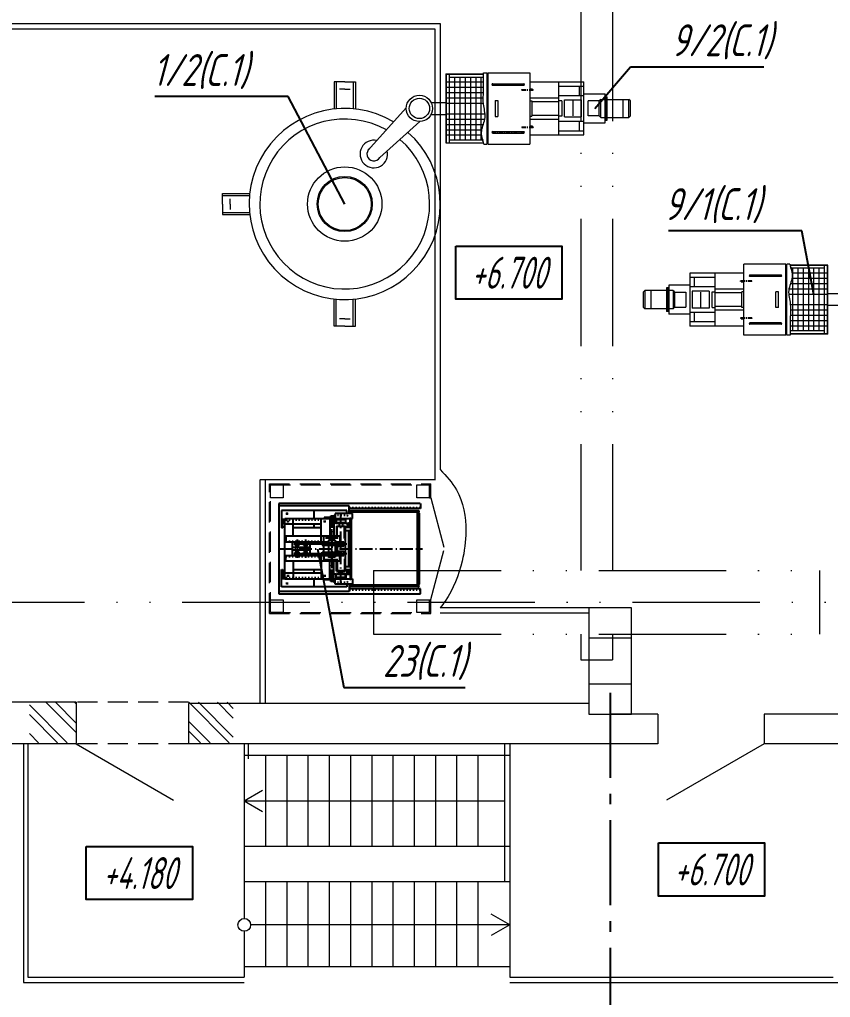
# Model space of a CAD drawing. Header units: millimetres. Extents: x -14296 to 10264, y -13087 to -5602.
# Drawn here: x -1594.9 to -1518.6, y -13038.6 to -12946.5 of the extents above; entities that cross this region are included whole.
import ezdxf
from ezdxf import colors
from ezdxf.entities.mleader import LeaderData, LeaderLine
from ezdxf.math import Vec2, Vec3

# ---------------------------------------------------------------- set-up
doc = ezdxf.new("R2010")
doc.units = ezdxf.units.MM
for name, pattern in [('ACAD_ISO03W100', [30, 12, -18]), ('ACAD_ISO10W100', [18, 12, -3, 0, -3]), ('ACAD_ISO12W100', [21, 12, -3, 0, -3, 0, -3]), ('CENTER2', [1.125, 0.75, -0.125, 0.125, -0.125]), ('gost6', [12, 8, -1.5, 1, -1.5]), ('HIDDEN', [9.525, 6.35, -3.175]), ('HIDDEN2', [4.7625, 3.175, -1.5875])]:
    doc.linetypes.add(name, pattern=pattern)
for name, color, linetype, lineweight in [('1', 4, 'Continuous', 15), ('Линия выноска', 137, 'Continuous', 25), ('Осевая', 4, 'gost6', 25), ('Рамка тонкая', 5, 'Continuous', 25), ('Строительный', 251, 'Continuous', 13), ('Текст', 7, 'Continuous', 20), ('Технологическое', 156, 'Continuous', 18)]:
    doc.layers.add(name, color=color, linetype=linetype, lineweight=lineweight)
doc.layers.add('ТХ', color=7, linetype='Continuous')
doc.styles.add('Simplex', font='simplex.shx', dxfattribs={"width": 0.7, "oblique": 15})
doc.linetypes.add('зигзаг', pattern='A,0.00254,-5.08,[131,ltypeshp.shx,S=5.08,R=0,X=-5.08,Y=0],-10.16,[131,ltypeshp.shx,S=5.08,R=180,X=5.08,Y=0],-5.08', length=20.32254)
doc.linetypes.add('ограждение1', pattern='A,0.25,-0.1,[133,ltypeshp.shx,S=0.1,R=0,X=-0.1,Y=0],-0.1,1', length=1.45)

# ---------------------------------------------------------------- blocks, each defined once
blk = doc.blocks.new('A$C20C63205')
at = {"layer": 'ТХ', "color": 3, "ltscale": 0.6}
for p, q in [((-20.826, 8.76), (-20.826, 8.3)), ((-20.826, 8.3), (-14.095, 8.3)), ((-20.772, 8.76), (-7.484, 8.76)), ((-14.095, 7.842), (-14.095, 8.548)), ((-14.095, 8.548), (-7.484, 8.548)), ((-7.484, 8.76), (-7.484, 0.275)), ((-20.684, 7.862), (-20.684, 1.172)), ((-20.614, 8.087), (-14.166, 8.087)), ((-20.614, 7.947), (-14.166, 7.947)), ((-20.543, 1.172), (-20.543, 7.862)), ((-14.429, 7.842), (-12.785, 7.842)), ((-14.429, 7.347), (-14.429, 7.842)), ((-13.895, 7.842), (-13.895, 8.104)), ((-13.895, 8.104), (-7.713, 8.104)), ((-12.785, 7.842), (-12.785, 7.453)), ((-12.785, 7.453), (-11.76, 7.453)), ((-12.576, 7.518), (-12.688, 7.658)), ((-12.643, 7.453), (-12.643, 7.518)), ((-12.643, 7.518), (-12.293, 7.518)), ((-12.576, 7.591), (-12.361, 7.591)), ((-12.576, 7.591), (-12.576, 7.518)), ((-12.361, 7.591), (-12.361, 7.518)), ((-12.293, 7.518), (-12.293, 7.453)), ((-11.76, 7.453), (-11.76, 7.347)), ((-10.804, 7.347), (-10.804, 8.104)), ((-8.359, 7.803), (-8.142, 7.803)), ((-8.353, 7.803), (-8.135, 7.803)), ((-8.244, 7.721), (-8.244, 7.91)), ((-8.244, 7.709), (-8.244, 7.897)), ((-7.713, 8.104), (-7.713, 6.533)), ((-8.031, 7.347), (-14.429, 7.347)), ((-14.288, 7.347), (-14.288, 1.687)), ((-14.236, 7.347), (-14.236, 1.687)), ((-14.236, 6.514), (-13.739, 6.514)), ((-14.182, 7.013), (-14.182, 7.347)), ((-14.077, 6.908), (-14.182, 7.013)), ((-14.077, 6.514), (-14.077, 6.908)), ((-13.797, 6.908), (-14.077, 6.908)), ((-13.914, 6.908), (-13.914, 6.514)), ((-13.797, 6.908), (-13.797, 7.347)), ((-13.797, 6.908), (-13.758, 6.908)), ((-13.758, 6.908), (-13.741, 6.941)), ((-13.709, 7.295), (-13.741, 7.241)), ((-13.741, 7.241), (-13.741, 6.941)), ((-13.741, 7.241), (-12.89, 7.241)), ((-13.709, 6.887), (-13.741, 6.941)), ((-13.741, 6.941), (-12.89, 6.941)), ((-13.739, 2.396), (-13.739, 6.639)), ((-12.911, 6.639), (-13.739, 6.639)), ((-13.709, 7.295), (-12.921, 7.295)), ((-13.709, 6.887), (-12.921, 6.887)), ((-13.672, 5.478), (-13.649, 6.54)), ((-13.649, 6.54), (-13.597, 6.604)), ((-13.597, 6.604), (-13.033, 6.604)), ((-13.527, 7.241), (-13.527, 7.295)), ((-13.458, 6.887), (-13.458, 6.639)), ((-13.173, 6.887), (-13.173, 6.639)), ((-13.103, 7.241), (-13.103, 7.295)), ((-12.982, 6.54), (-13.033, 6.604)), ((-12.963, 5.684), (-12.982, 6.54)), ((-12.921, 7.295), (-12.89, 7.241)), ((-12.921, 6.887), (-12.89, 6.941)), ((-12.911, 6.639), (-12.911, 5.684)), ((-12.89, 7.241), (-12.89, 6.941)), ((-12.873, 6.908), (-12.89, 6.941)), ((-12.833, 6.908), (-12.873, 6.908)), ((-12.833, 6.908), (-12.833, 7.347)), ((-12.833, 6.908), (-12.643, 6.908)), ((-12.643, 7.347), (-12.643, 5.684)), ((-12.293, 7.347), (-12.293, 5.684)), ((-11.902, 7.068), (-11.685, 7.068)), ((-11.793, 6.974), (-11.793, 7.163)), ((-11.463, 5.241), (-11.463, 7.347)), ((-11.463, 6.815), (-7.937, 6.815)), ((-11.463, 6.497), (-8.827, 6.497)), ((-10.804, 6.497), (-10.804, 6.815)), ((-8.827, 5.684), (-8.827, 7.347)), ((-8.443, 7.077), (-8.225, 7.077)), ((-8.334, 6.983), (-8.334, 7.171)), ((-8.031, 1.687), (-8.031, 7.347)), ((-7.819, 7.307), (-8.031, 7.307)), ((-7.819, 6.562), (-8.031, 6.562)), ((-7.937, 6.815), (-7.836, 6.915)), ((-7.836, 6.915), (-7.836, 7.238)), ((-7.819, 6.467), (-7.819, 7.307)), ((-7.751, 7.256), (-7.819, 7.256)), ((-7.751, 6.467), (-7.819, 6.467)), ((-7.751, 6.467), (-7.751, 7.256)), ((-7.713, 6.533), (-7.751, 6.467)), ((-14.236, 6.213), (-13.739, 6.213)), ((-14.077, 2.821), (-14.077, 6.213)), ((-13.228, 5.684), (-8.119, 5.684)), ((-13.228, 5.684), (-13.228, 5.17)), ((-11.878, 5.541), (-13.026, 5.541)), ((-12.965, 5.602), (-12.965, 5.48)), ((-11.937, 5.602), (-11.937, 5.48)), ((-11.727, 5.17), (-11.727, 5.684)), ((-8.119, 5.684), (-8.119, 5.17)), ((-8.883, 4.962), (-13.871, 4.962)), ((-13.672, 5.478), (-13.739, 5.46)), ((-13.596, 4.763), (-13.596, 5.161)), ((-13.068, 5.161), (-13.596, 5.161)), ((-13.068, 4.763), (-13.596, 4.763)), ((-11.567, 5.088), (-13.369, 5.088)), ((-13.369, 5.052), (-13.369, 5.088)), ((-13.271, 5.026), (-13.369, 5.052)), ((-13.271, 4.897), (-13.369, 4.871)), ((-13.369, 4.871), (-13.369, 4.836)), ((-11.567, 4.836), (-13.369, 4.836)), ((-11.665, 5.026), (-13.271, 5.026)), ((-13.271, 5.026), (-13.271, 4.897)), ((-11.665, 4.897), (-13.271, 4.897)), ((-12.786, 5.17), (-13.228, 5.17)), ((-13.068, 5.161), (-13.068, 5.088)), ((-13.068, 4.763), (-13.068, 4.836)), ((-12.963, 4.836), (-12.963, 4.199)), ((-12.786, 5.31), (-12.15, 5.31)), ((-12.786, 5.31), (-12.786, 5.088)), ((-12.786, 4.836), (-12.786, 4.199)), ((-12.15, 5.31), (-12.15, 5.088)), ((-11.727, 5.17), (-12.15, 5.17)), ((-12.15, 4.836), (-12.15, 4.199)), ((-8.119, 5.17), (-11.727, 5.17)), ((-11.727, 4.287), (-11.727, 4.747)), ((-11.665, 5.026), (-11.567, 5.052)), ((-11.665, 5.026), (-11.665, 4.897)), ((-11.665, 4.897), (-11.567, 4.871)), ((-11.567, 5.052), (-11.567, 5.088)), ((-11.567, 4.871), (-11.567, 4.836)), ((-10.399, 5.17), (-10.399, 3.864)), ((-10.399, 4.641), (-8.775, 4.641)), ((-10.158, 4.962), (-10.073, 5.106)), ((-10.073, 4.818), (-10.158, 4.962)), ((-10.073, 5.106), (-9.913, 5.106)), ((-9.913, 4.818), (-10.073, 4.818)), ((-9.993, 5.371), (-9.993, 3.663)), ((-9.913, 5.106), (-9.827, 4.956)), ((-9.827, 4.956), (-9.913, 4.818)), ((-9.358, 4.962), (-9.273, 5.106)), ((-9.273, 4.818), (-9.358, 4.962)), ((-9.273, 5.106), (-9.113, 5.106)), ((-9.113, 4.818), (-9.273, 4.818)), ((-9.193, 5.371), (-9.193, 3.663)), ((-9.113, 5.106), (-9.027, 4.956)), ((-9.027, 4.956), (-9.113, 4.818)), ((-8.775, 3.864), (-8.775, 5.17)), ((-8.883, 4.072), (-13.871, 4.072)), ((-13.068, 4.271), (-13.596, 4.271)), ((-13.596, 4.271), (-13.596, 3.874)), ((-13.068, 3.874), (-13.596, 3.874)), ((-11.567, 4.199), (-13.369, 4.199)), ((-13.369, 4.163), (-13.369, 4.199)), ((-13.271, 4.137), (-13.369, 4.163)), ((-13.271, 4.008), (-13.369, 3.982)), ((-13.369, 3.982), (-13.369, 3.946)), ((-11.567, 3.946), (-13.369, 3.946)), ((-11.665, 4.137), (-13.271, 4.137)), ((-13.271, 4.008), (-13.271, 4.137)), ((-11.665, 4.008), (-13.271, 4.008)), ((-12.786, 3.864), (-13.228, 3.864)), ((-13.228, 3.35), (-13.228, 3.864)), ((-13.068, 4.271), (-13.068, 4.199)), ((-13.068, 3.874), (-13.068, 3.946)), ((-12.786, 3.946), (-12.786, 3.724)), ((-12.786, 3.724), (-12.15, 3.724)), ((-12.15, 3.946), (-12.15, 3.696)), ((-11.727, 3.864), (-12.15, 3.864)), ((-8.119, 3.864), (-11.727, 3.864)), ((-11.727, 3.864), (-11.727, 3.35)), ((-11.665, 4.137), (-11.567, 4.163)), ((-11.665, 4.008), (-11.665, 4.137)), ((-11.665, 4.008), (-11.567, 3.982)), ((-11.567, 4.163), (-11.567, 4.199)), ((-11.567, 3.982), (-11.567, 3.946)), ((-11.463, 3.793), (-11.463, 1.687)), ((-10.399, 4.394), (-8.775, 4.394)), ((-10.158, 4.072), (-10.073, 4.216)), ((-10.073, 3.928), (-10.158, 4.072)), ((-10.073, 4.216), (-9.913, 4.216)), ((-9.913, 3.928), (-10.073, 3.928)), ((-9.913, 4.216), (-9.827, 4.067)), ((-9.827, 4.067), (-9.913, 3.928)), ((-9.358, 4.072), (-9.273, 4.216)), ((-9.273, 3.928), (-9.358, 4.072)), ((-9.273, 4.216), (-9.113, 4.216)), ((-9.113, 3.928), (-9.273, 3.928)), ((-9.113, 4.216), (-9.027, 4.067)), ((-9.027, 4.067), (-9.113, 3.928)), ((-8.119, 3.35), (-8.119, 3.864)), ((-14.236, 2.821), (-13.739, 2.821)), ((-13.672, 3.556), (-13.739, 3.574)), ((-13.672, 3.556), (-13.649, 2.494)), ((-13.228, 3.35), (-8.119, 3.35)), ((-11.861, 3.493), (-13.02, 3.493)), ((-12.963, 3.35), (-12.982, 2.494)), ((-12.965, 3.432), (-12.965, 3.554)), ((-12.911, 2.396), (-12.911, 3.35)), ((-12.643, 1.687), (-12.643, 3.35)), ((-12.293, 1.687), (-12.293, 3.35)), ((-11.937, 3.432), (-11.937, 3.554)), ((-8.827, 3.35), (-8.827, 1.687)), ((-14.236, 2.52), (-13.739, 2.52)), ((-14.077, 2.126), (-14.182, 2.021)), ((-14.182, 2.021), (-14.182, 1.687)), ((-14.077, 2.126), (-14.077, 2.52)), ((-13.797, 2.126), (-14.077, 2.126)), ((-13.914, 2.126), (-13.914, 2.52)), ((-13.797, 2.126), (-13.797, 1.687)), ((-13.797, 2.126), (-13.758, 2.126)), ((-13.758, 2.126), (-13.741, 2.093)), ((-13.709, 2.147), (-13.741, 2.093)), ((-13.741, 1.793), (-13.741, 2.093)), ((-13.741, 2.093), (-12.89, 2.093)), ((-12.911, 2.396), (-13.739, 2.396)), ((-13.709, 2.147), (-12.921, 2.147)), ((-13.649, 2.494), (-13.597, 2.43)), ((-13.597, 2.43), (-13.033, 2.43)), ((-13.458, 2.147), (-13.458, 2.396)), ((-13.173, 2.147), (-13.173, 2.396)), ((-12.982, 2.494), (-13.033, 2.43)), ((-12.921, 2.147), (-12.89, 2.093)), ((-12.873, 2.126), (-12.89, 2.093)), ((-12.89, 1.793), (-12.89, 2.093)), ((-12.833, 2.126), (-12.873, 2.126)), ((-12.833, 2.126), (-12.833, 1.687)), ((-12.833, 2.126), (-12.643, 2.126)), ((-11.902, 1.966), (-11.685, 1.966)), ((-11.793, 2.06), (-11.793, 1.872)), ((-11.463, 2.537), (-8.827, 2.537)), ((-11.463, 2.22), (-7.937, 2.22)), ((-10.804, 2.22), (-10.804, 2.537)), ((-8.443, 1.957), (-8.225, 1.957)), ((-8.334, 2.051), (-8.334, 1.863)), ((-7.819, 2.472), (-8.031, 2.472)), ((-7.937, 2.22), (-7.836, 2.119)), ((-7.836, 2.119), (-7.836, 1.796)), ((-7.751, 2.567), (-7.819, 2.567)), ((-7.819, 2.567), (-7.819, 1.727)), ((-7.713, 2.501), (-7.751, 2.567)), ((-7.751, 2.567), (-7.751, 1.778)), ((-7.713, 0.93), (-7.713, 2.501)), ((-20.614, 1.087), (-14.166, 1.087)), ((-20.614, 0.947), (-14.166, 0.947)), ((-8.031, 1.687), (-14.429, 1.687)), ((-14.429, 1.687), (-14.429, 1.192)), ((-14.429, 1.192), (-12.785, 1.192)), ((-14.095, 1.192), (-14.095, 0.487)), ((-13.895, 1.192), (-13.895, 0.93)), ((-13.895, 0.93), (-7.713, 0.93)), ((-13.709, 1.739), (-13.741, 1.793)), ((-13.741, 1.793), (-12.89, 1.793)), ((-13.709, 1.739), (-12.921, 1.739)), ((-13.527, 1.793), (-13.527, 1.739)), ((-13.103, 1.793), (-13.103, 1.739)), ((-12.921, 1.739), (-12.89, 1.793)), ((-12.785, 1.192), (-12.785, 1.581)), ((-12.785, 1.581), (-11.76, 1.581)), ((-12.576, 1.516), (-12.688, 1.376)), ((-12.643, 1.581), (-12.643, 1.516)), ((-12.643, 1.516), (-12.293, 1.516)), ((-12.576, 1.443), (-12.576, 1.516)), ((-12.576, 1.443), (-12.361, 1.443)), ((-12.361, 1.443), (-12.361, 1.516)), ((-12.293, 1.516), (-12.293, 1.581)), ((-11.76, 1.581), (-11.76, 1.687)), ((-10.804, 0.93), (-10.804, 1.687)), ((-8.353, 1.231), (-8.135, 1.231)), ((-8.244, 1.325), (-8.244, 1.137)), ((-7.819, 1.727), (-8.031, 1.727)), ((-7.751, 1.778), (-7.819, 1.778)), ((-20.826, 0.275), (-20.826, 0.734)), ((-20.826, 0.734), (-14.095, 0.734)), ((-7.484, 0.275), (-20.826, 0.275)), ((-14.095, 0.487), (-7.484, 0.487))]:
    blk.add_line(p, q, dxfattribs=at)
at = {"layer": 'ТХ', "color": 3, "linetype": 'ACAD_ISO03W100', "ltscale": 0.01}
for p, q in [((-14.095, 8.388), (-20.826, 8.388)), ((-13.904, 7.658), (-14.215, 7.347)), ((-12.688, 7.658), (-13.904, 7.658)), ((-7.836, 7.238), (-11.463, 7.238)), ((-8.119, 5.241), (-11.727, 5.241)), ((-8.119, 3.793), (-11.727, 3.793)), ((-13.904, 1.376), (-14.215, 1.687)), ((-12.688, 1.376), (-13.904, 1.376)), ((-7.836, 1.796), (-11.463, 1.796)), ((-14.095, 0.646), (-20.826, 0.646))]:
    blk.add_line(p, q, dxfattribs=at)
at = {"layer": 'ТХ', "color": 3, "linetype": 'ACAD_ISO10W100', "ltscale": 0.1}
for p, q in [((-20.614, 1.017), (-20.614, 8.017)), ((-20.614, 8.017), (-14.166, 8.017)), ((-13.315, 1.146), (-13.315, 7.888)), ((-12.468, 1.358), (-12.468, 7.676)), ((-12.468, 7.676), (-12.468, 1.358)), ((-7.484, 4.517), (-21.014, 4.517)), ((-20.614, 1.017), (-14.166, 1.017))]:
    blk.add_line(p, q, dxfattribs=at)
at = {"layer": 'ТХ', "color": 3, "ltscale": 0.6}
for centre, radius in [((-20.614, 8.017), 0.0701), ((-20.614, 7.862), 0.0701), ((-14.165, 8.017), 0.0701), ((-13.315, 4.962), 0.0439), ((-9.993, 4.962), 0.201), ((-9.993, 4.962), 0.0936), ((-9.193, 4.962), 0.201), ((-9.193, 4.962), 0.0936), ((-13.315, 4.072), 0.0439), ((-9.993, 4.072), 0.201), ((-9.993, 4.072), 0.0936), ((-9.193, 4.072), 0.201), ((-9.193, 4.072), 0.0936), ((-20.614, 1.172), 0.0701), ((-20.614, 1.017), 0.0701), ((-14.165, 1.017), 0.0701)]:
    blk.add_circle(centre, radius, dxfattribs=at)
blk = doc.blocks.new('A$C4ED054CB')
at = {"layer": '1', "color": 3}
for p, q in [((0, 0), (1.2, 0)), ((0, -1.2), (0, 0)), ((1.2, 0), (1.2, -1.2)), ((1.2, -1.2), (0, -1.2))]:
    blk.add_line(p, q, dxfattribs=at)
blk = doc.blocks.new('_None')

msp = doc.modelspace()

# ---------------------------------------------------------------- hatches: boundary and pattern name
at = {"layer": 'Строительный'}
h = msp.add_hatch(dxfattribs=at)
h.set_pattern_fill('ANSI32', color=256, scale=0.2, angle=-90)
h.set_pattern_definition([(315, (-1934.1822, -12891.7653), (1.347038, 1.347038), []), (315, (-1934.1822, -12892.6633), (1.347038, 1.347038), [])])
h.paths.add_polyline_path([(-1574.80669, -13010.77681), (-1574.80669, -13014.57681), (-1579.00741, -13014.57681), (-1579.00741, -13010.77681)])
h.paths.add_polyline_path([(-1589.60741, -13010.77681), (-1589.60741, -13014.57681), (-1594.00741, -13014.57681), (-1594.00741, -13010.77681)])

# ---------------------------------------------------------------- linework, layer by layer
at = {"layer": 'Осевая'}
msp.add_line((-1539.30741, -13009.87681), (-1539.30741, -13057.87681), dxfattribs=at)
at = {"layer": 'Рамка тонкая'}
for points in [[(-1553.85187, -12967.83837), (-1543.85187, -12967.83837), (-1543.85187, -12972.83837), (-1553.85187, -12972.83837)], [(-1534.76429, -13024.00821), (-1524.76429, -13024.00821), (-1524.76429, -13029.00821), (-1534.76429, -13029.00821)], [(-1588.64865, -13024.35076), (-1578.64865, -13024.35076), (-1578.64865, -13029.35076), (-1588.64865, -13029.35076)]]:
    msp.add_lwpolyline(points, close=True, dxfattribs=at)
at = {"layer": 'Строительный', "color": 4, "linetype": 'ACAD_ISO12W100'}
for p, q in [((-1542.08248, -12838.06525), (-1542.08248, -12998.37681)), ((-1539.08248, -12838.06525), (-1539.08248, -12998.37681)), ((-1561.58248, -12998.37681), (-1519.58248, -12998.37681)), ((-1561.58248, -13004.37681), (-1519.58248, -13004.37681))]:
    msp.add_line(p, q, dxfattribs=at)
at = {"layer": 'Строительный', "ltscale": 0.3}
for p, q in [((-1779.40741, -12946.87681), (-1555.30741, -12946.87681)), ((-1555.30741, -12946.87681), (-1555.30741, -12988.87681)), ((-1555.80741, -12989.84109), (-1572.30741, -12989.84109)), ((-1572.30741, -12989.87681), (-1572.30741, -13010.87681)), ((-1537.30741, -13001.87681), (-1555.30741, -13001.87681)), ((-1594.16457, -13014.67681), (-1594.16457, -13036.6535)), ((-1573.76883, -13014.67681), (-1573.76883, -13031.12449)), ((-1548.76883, -13014.67681), (-1548.76883, -13036.6535)), ((-1571.76883, -13015.78908), (-1571.76883, -13024.33491)), ((-1569.76883, -13015.78908), (-1569.76883, -13024.33491)), ((-1567.76883, -13015.78908), (-1567.76883, -13024.33491)), ((-1565.76883, -13015.78908), (-1565.76883, -13024.33491)), ((-1563.76883, -13015.78908), (-1563.76883, -13024.33491)), ((-1561.76883, -13015.78908), (-1561.76883, -13024.33491)), ((-1559.76883, -13015.78908), (-1559.76883, -13024.33491)), ((-1557.76883, -13015.78908), (-1557.76883, -13024.33491)), ((-1555.76883, -13015.78908), (-1555.76883, -13024.33491)), ((-1553.76883, -13015.78908), (-1553.76883, -13024.33491)), ((-1551.76883, -13015.78908), (-1551.76883, -13024.33491)), ((-1573.76883, -13027.6535), (-1548.76883, -13027.6535)), ((-1571.76883, -13027.6535), (-1571.76883, -13035.6535)), ((-1569.76883, -13027.6535), (-1569.76883, -13035.6535)), ((-1567.76883, -13027.6535), (-1567.76883, -13035.6535)), ((-1565.76883, -13027.6535), (-1565.76883, -13035.6535)), ((-1563.76883, -13027.6535), (-1563.76883, -13035.6535)), ((-1561.76883, -13027.6535), (-1561.76883, -13035.6535)), ((-1559.76883, -13027.6535), (-1559.76883, -13035.6535)), ((-1557.76883, -13027.6535), (-1557.76883, -13035.6535)), ((-1555.76883, -13027.6535), (-1555.76883, -13035.6535)), ((-1553.76883, -13027.6535), (-1553.76883, -13035.6535)), ((-1551.76883, -13027.6535), (-1551.76883, -13035.6535)), ((-1573.76883, -13032.32449), (-1573.76883, -13036.6535)), ((-1573.76883, -13035.6535), (-1548.76883, -13035.6535)), ((-1594.16457, -13036.6535), (-1573.76883, -13036.6535)), ((-1548.76883, -13036.6535), (-1518.30741, -13036.6535))]:
    msp.add_line(p, q, dxfattribs=at)
at = {"layer": 'Строительный', "linetype": 'ограждение1', "ltscale": 3}
for p, q in [((-1779.40741, -12947.37681), (-1555.80741, -12947.37681)), ((-1555.80741, -12947.37681), (-1555.80741, -12989.87681)), ((-1571.80741, -12989.87681), (-1571.80741, -13010.87681)), ((-1541.30741, -13002.37681), (-1555.30741, -13002.37681)), ((-1594.56457, -13014.67681), (-1594.56457, -13037.1535)), ((-1549.26883, -13014.67681), (-1549.26883, -13027.6535)), ((-1594.56457, -13037.1535), (-1573.76883, -13037.1535)), ((-1548.76883, -13037.1535), (-1517.80741, -13037.1535))]:
    msp.add_line(p, q, dxfattribs=at)
at = {"layer": 'Строительный', "linetype": 'HIDDEN', "ltscale": 0.3}
for p, q in [((-1571.40741, -12990.21814), (-1556.20741, -12990.21814)), ((-1571.40741, -13002.41814), (-1571.40741, -12990.21814)), ((-1571.30741, -12990.31814), (-1556.30741, -12990.31814)), ((-1571.30741, -13002.31814), (-1571.30741, -12990.31814)), ((-1556.30741, -12991.51814), (-1556.30741, -12990.31814)), ((-1556.20741, -12991.51814), (-1556.20741, -12990.21814)), ((-1556.30741, -13002.31814), (-1556.30741, -13001.11814)), ((-1556.20741, -13002.41814), (-1556.20741, -13001.11814)), ((-1571.40741, -13002.41814), (-1556.20741, -13002.41814)), ((-1571.30741, -13002.31814), (-1556.30741, -13002.31814))]:
    msp.add_line(p, q, dxfattribs=at)
at = {"layer": 'Строительный'}
for p, q in [((-1556.30741, -12991.51814), (-1556.20741, -12991.51814)), ((-1556.20689, -12991.52206), (-1554.96456, -12996.1585)), ((-1556.20689, -13001.11422), (-1554.96456, -12996.47777)), ((-1556.30741, -13001.11814), (-1556.20741, -13001.11814)), ((-1589.60741, -13014.67681), (-1580.42754, -13019.97681)), ((-1573.36883, -13016.11122), (-1573.36883, -13014.67681)), ((-1524.80741, -13014.67681), (-1533.98728, -13019.97681)), ((-1548.76883, -13015.78908), (-1573.76883, -13015.78908)), ((-1573.76883, -13020.06119), (-1572.03678, -13019.06119)), ((-1573.76883, -13020.06119), (-1549.26883, -13020.06119)), ((-1573.76883, -13020.06119), (-1572.03678, -13021.06119)), ((-1548.76883, -13024.33491), (-1573.76883, -13024.33491)), ((-1548.76883, -13031.72449), (-1550.50088, -13030.72449)), ((-1548.76883, -13031.72449), (-1550.50088, -13032.72449))]:
    msp.add_line(p, q, dxfattribs=at)
at = {"layer": 'Строительный', "color": 4}
for p, q in [((-1561.58248, -12998.37681), (-1561.58248, -13004.37681)), ((-1519.58248, -12998.37681), (-1519.58248, -13004.37681)), ((-1542.08248, -13006.77896), (-1539.08248, -13006.77896))]:
    msp.add_line(p, q, dxfattribs=at)
at = {"layer": 'Строительный', "color": 0, "linetype": 'ACAD_ISO12W100'}
msp.add_line((-1419.20741, -13001.37681), (-1779.40741, -13001.37681), dxfattribs=at)
at = {"layer": 'Строительный', "ltscale": 100}
for p, q in [((-1537.30741, -13001.87681), (-1541.30741, -13001.87681)), ((-1541.30741, -13001.87681), (-1541.30741, -13011.87681)), ((-1537.30741, -13011.87681), (-1537.30741, -13001.87681)), ((-1541.30741, -13004.70264), (-1537.30741, -13004.70264)), ((-1541.30741, -13009.05098), (-1537.30741, -13009.05098)), ((-1589.60741, -13010.77681), (-1597.30741, -13010.77681)), ((-1589.60741, -13010.77681), (-1589.60741, -13014.62305)), ((-1541.30741, -13010.87681), (-1579.00741, -13010.87681)), ((-1579.00741, -13010.87681), (-1579.00741, -13014.67681)), ((-1541.30741, -13011.87681), (-1537.30741, -13011.87681)), ((-1537.30741, -13011.87681), (-1539.30741, -13011.87681)), ((-1534.80741, -13011.87681), (-1537.30741, -13011.87681)), ((-1534.80741, -13011.87681), (-1534.80741, -13014.67681)), ((-1524.80741, -13011.87681), (-1524.80741, -13014.67681)), ((-1465.50741, -13011.87681), (-1524.80741, -13011.87681)), ((-1589.60741, -13014.67681), (-1759.06117, -13014.67681)), ((-1534.80741, -13014.67681), (-1579.00741, -13014.67681)), ((-1465.50741, -13014.67681), (-1524.80741, -13014.67681)), ((-1548.76883, -13031.72449), (-1573.16883, -13031.72449))]:
    msp.add_line(p, q, dxfattribs=at)
at = {"layer": 'Строительный', "color": 4, "linetype": 'ByBlock'}
for p, q in [((-1542.08248, -13004.37681), (-1542.08248, -13006.77896)), ((-1539.08248, -13004.37681), (-1539.08248, -13006.77896))]:
    msp.add_line(p, q, dxfattribs=at)
at = {"layer": 'Строительный', "linetype": 'HIDDEN2', "ltscale": 0.6}
for p, q in [((-1579.00741, -13010.77681), (-1589.60741, -13010.77681)), ((-1579.00741, -13014.67681), (-1589.60741, -13014.67681))]:
    msp.add_line(p, q, dxfattribs=at)
at = {"layer": 'Строительный'}
msp.add_circle((-1573.76883, -13031.72449), 0.6, dxfattribs=at)
at = {"layer": 'Строительный', "linetype": 'зигзаг', "ltscale": 0.03}
msp.add_spline([(-1555.30741, -12988.87681), (-1553.7816, -12990.78743), (-1552.89441, -12994.68619), (-1553.24915, -12997.47714), (-1554.84517, -13001.243), (-1555.30741, -13001.87681)], degree=3, dxfattribs=at)
at = {"layer": 'Технологическое'}
for p, q in [((-1554.77259, -12951.62681), (-1551.2362, -12951.62681)), ((-1554.77259, -12951.62681), (-1554.77259, -12958.12681)), ((-1554.77259, -12951.64681), (-1551.2362, -12951.64681)), ((-1554.75259, -12951.62681), (-1554.75259, -12958.12681)), ((-1554.47259, -12951.62681), (-1554.47259, -12958.12681)), ((-1554.47259, -12951.92681), (-1551.2362, -12951.92681)), ((-1553.97259, -12951.92681), (-1553.97259, -12957.82681)), ((-1553.47259, -12951.92681), (-1553.47259, -12957.82681)), ((-1552.97259, -12951.92681), (-1552.97259, -12957.82681)), ((-1552.47259, -12951.92681), (-1552.47259, -12957.82681)), ((-1551.97259, -12951.92681), (-1551.97259, -12957.82681)), ((-1551.47259, -12951.92681), (-1551.47259, -12957.82681)), ((-1551.23585, -12951.52681), (-1550.91259, -12951.52681)), ((-1550.91259, -12951.52681), (-1550.91259, -12958.22681)), ((-1550.83259, -12951.52681), (-1546.87259, -12951.52681)), ((-1550.83259, -12951.52681), (-1550.83259, -12958.22681)), ((-1546.87259, -12951.52681), (-1546.87259, -12956.59681)), ((-1554.77259, -12952.37681), (-1551.24547, -12952.37681)), ((-1554.77259, -12952.87681), (-1551.24547, -12952.87681)), ((-1550.37208, -12952.55681), (-1547.44259, -12952.55681)), ((-1550.37208, -12952.69681), (-1547.44259, -12952.69681)), ((-1547.62259, -12953.15681), (-1547.62259, -12953.09681)), ((-1546.87259, -12952.37681), (-1541.79259, -12952.37681)), ((-1546.61309, -12953.06029), (-1546.80206, -12953.06029)), ((-1546.80206, -12953.06029), (-1546.80206, -12953.09681)), ((-1546.80206, -12953.19333), (-1546.80206, -12953.15681)), ((-1546.61309, -12953.19333), (-1546.80206, -12953.19333)), ((-1546.61309, -12953.09681), (-1546.61309, -12953.06029)), ((-1546.61309, -12953.15681), (-1546.61309, -12953.19333)), ((-1546.54552, -12953.15681), (-1546.54552, -12953.09681)), ((-1544.17259, -12952.37681), (-1544.17259, -12957.37681)), ((-1544.17259, -12952.77681), (-1541.79259, -12952.77681)), ((-1542.19259, -12953.67528), (-1542.19259, -12952.77681)), ((-1541.79259, -12957.37681), (-1541.79259, -12952.37681)), ((-1554.77259, -12953.37681), (-1551.24547, -12953.37681)), ((-1554.77259, -12953.87681), (-1551.24547, -12953.87681)), ((-1550.12259, -12954.12681), (-1549.87259, -12954.12681)), ((-1550.12259, -12954.12681), (-1550.12259, -12955.62681)), ((-1549.87259, -12954.12681), (-1549.87259, -12955.62681)), ((-1546.87259, -12953.87681), (-1544.17259, -12953.87681)), ((-1546.87259, -12954.1478), (-1546.67259, -12954.1478)), ((-1546.67259, -12954.1478), (-1546.67259, -12955.60582)), ((-1544.17259, -12953.67528), (-1541.79259, -12953.67528)), ((-1543.87259, -12954.1478), (-1544.17259, -12954.1478)), ((-1543.87259, -12954.1478), (-1543.87259, -12955.60582)), ((-1543.59259, -12954.07681), (-1541.99259, -12954.07681)), ((-1543.59259, -12955.67681), (-1543.59259, -12954.07681)), ((-1542.79259, -12955.57681), (-1542.79259, -12954.17681)), ((-1541.99259, -12955.67681), (-1541.99259, -12954.07681)), ((-1541.79259, -12953.50816), (-1539.79259, -12953.50816)), ((-1541.39259, -12955.57681), (-1541.39259, -12954.17681)), ((-1540.34259, -12954.17681), (-1541.39259, -12954.17681)), ((-1540.19259, -12954.02681), (-1540.34259, -12954.17681)), ((-1540.34259, -12955.57681), (-1540.34259, -12954.17681)), ((-1540.19259, -12954.02681), (-1539.79259, -12954.02681)), ((-1540.19259, -12955.72681), (-1540.19259, -12954.02681)), ((-1539.79259, -12956.24546), (-1539.79259, -12953.50816)), ((-1539.79259, -12955.97681), (-1539.79259, -12953.77681)), ((-1539.79259, -12953.77681), (-1539.59259, -12953.77681)), ((-1539.69259, -12955.97681), (-1539.69259, -12953.77681)), ((-1539.59259, -12955.97681), (-1539.59259, -12953.77681)), ((-1539.59259, -12954.02681), (-1537.54259, -12954.02681)), ((-1538.09259, -12955.72681), (-1538.09259, -12954.02681)), ((-1537.54259, -12955.72681), (-1537.54259, -12954.02681)), ((-1537.39259, -12954.17681), (-1537.54259, -12954.02681)), ((-1537.39259, -12955.57681), (-1537.39259, -12954.17681)), ((-1562.12674, -12958.84212), (-1558.51133, -12954.82077)), ((-1556.16625, -12954.31681), (-1554.77259, -12954.31681)), ((-1554.77259, -12954.37681), (-1551.24547, -12954.37681)), ((-1546.67259, -12954.22681), (-1544.17259, -12954.22681)), ((-1556.16625, -12955.43681), (-1554.77259, -12955.43681)), ((-1554.77259, -12955.37681), (-1551.09437, -12955.37681)), ((-1554.77259, -12955.87681), (-1551.09437, -12955.87681)), ((-1550.12259, -12955.62681), (-1549.87259, -12955.62681)), ((-1546.87259, -12955.60582), (-1546.67259, -12955.60582)), ((-1546.87259, -12955.87681), (-1544.17259, -12955.87681)), ((-1546.67259, -12955.52681), (-1544.17259, -12955.52681)), ((-1543.87259, -12955.60582), (-1544.17259, -12955.60582)), ((-1543.59259, -12955.67681), (-1541.99259, -12955.67681)), ((-1540.34259, -12955.57681), (-1541.39259, -12955.57681)), ((-1540.19259, -12955.72681), (-1540.34259, -12955.57681)), ((-1540.19259, -12955.72681), (-1539.79259, -12955.72681)), ((-1539.79259, -12955.97681), (-1539.59259, -12955.97681)), ((-1539.59259, -12955.72681), (-1537.54259, -12955.72681)), ((-1537.39259, -12955.57681), (-1537.54259, -12955.72681)), ((-1557.22048, -12956.11571), (-1561.00344, -12959.49649)), ((-1554.77259, -12956.37681), (-1551.25292, -12956.37681)), ((-1554.77259, -12956.87681), (-1551.39138, -12956.87681)), ((-1547.62259, -12956.59681), (-1547.62259, -12956.65681)), ((-1546.87259, -12956.65681), (-1546.87259, -12958.22681)), ((-1546.61309, -12956.56029), (-1546.80206, -12956.56029)), ((-1546.80206, -12956.56029), (-1546.80206, -12956.59681)), ((-1546.80206, -12956.69333), (-1546.80206, -12956.65681)), ((-1546.61309, -12956.69333), (-1546.80206, -12956.69333)), ((-1546.61309, -12956.59681), (-1546.61309, -12956.56029)), ((-1546.61309, -12956.65681), (-1546.61309, -12956.69333)), ((-1546.54552, -12956.59681), (-1546.54552, -12956.65681)), ((-1544.17259, -12956.07835), (-1541.79259, -12956.07835)), ((-1542.19259, -12956.97681), (-1542.19259, -12956.07835)), ((-1541.79259, -12956.24546), (-1539.79259, -12956.24546)), ((-1554.77259, -12957.37681), (-1551.40223, -12957.37681)), ((-1554.47259, -12957.82681), (-1551.22148, -12957.82681)), ((-1550.37208, -12957.05681), (-1547.44259, -12957.05681)), ((-1550.37208, -12957.19681), (-1547.44259, -12957.19681)), ((-1546.87259, -12957.37681), (-1541.79259, -12957.37681)), ((-1544.17259, -12956.97681), (-1541.79259, -12956.97681)), ((-1554.77259, -12958.10681), (-1551.22148, -12958.10681)), ((-1554.77259, -12958.12681), (-1551.22148, -12958.12681)), ((-1551.19014, -12958.22681), (-1550.91259, -12958.22681)), ((-1550.83259, -12958.22681), (-1546.87259, -12958.22681)), ((-1522.74741, -12969.52681), (-1526.70741, -12969.52681)), ((-1526.70741, -12971.09681), (-1526.70741, -12969.52681)), ((-1522.74741, -12976.22681), (-1522.74741, -12969.52681)), ((-1522.38986, -12969.52681), (-1522.66741, -12969.52681)), ((-1522.66741, -12976.22681), (-1522.66741, -12969.52681)), ((-1518.80741, -12969.62681), (-1522.35852, -12969.62681)), ((-1518.80741, -12969.64681), (-1522.35852, -12969.64681)), ((-1519.10741, -12976.12681), (-1519.10741, -12969.62681)), ((-1518.82741, -12976.12681), (-1518.82741, -12969.62681)), ((-1518.80741, -12976.12681), (-1518.80741, -12969.62681)), ((-1526.70741, -12970.37681), (-1531.78741, -12970.37681)), ((-1531.78741, -12970.37681), (-1531.78741, -12975.37681)), ((-1529.40741, -12975.37681), (-1529.40741, -12970.37681)), ((-1523.20792, -12970.55681), (-1526.13741, -12970.55681)), ((-1523.20792, -12970.69681), (-1526.13741, -12970.69681)), ((-1519.10741, -12969.92681), (-1522.35852, -12969.92681)), ((-1518.80741, -12970.37681), (-1522.17777, -12970.37681)), ((-1522.10741, -12975.82681), (-1522.10741, -12969.92681)), ((-1521.60741, -12975.82681), (-1521.60741, -12969.92681)), ((-1521.10741, -12975.82681), (-1521.10741, -12969.92681)), ((-1520.60741, -12975.82681), (-1520.60741, -12969.92681)), ((-1520.10741, -12975.82681), (-1520.10741, -12969.92681)), ((-1519.60741, -12975.82681), (-1519.60741, -12969.92681)), ((-1533.78741, -12971.50816), (-1533.78741, -12974.24546)), ((-1531.78741, -12971.50816), (-1533.78741, -12971.50816)), ((-1529.40741, -12970.77681), (-1531.78741, -12970.77681)), ((-1529.40741, -12971.67528), (-1531.78741, -12971.67528)), ((-1531.38741, -12970.77681), (-1531.38741, -12971.67528)), ((-1527.03448, -12971.15681), (-1527.03448, -12971.09681)), ((-1526.96691, -12971.09681), (-1526.96691, -12971.06029)), ((-1526.96691, -12971.06029), (-1526.77794, -12971.06029)), ((-1526.96691, -12971.15681), (-1526.96691, -12971.19333)), ((-1526.96691, -12971.19333), (-1526.77794, -12971.19333)), ((-1526.77794, -12971.06029), (-1526.77794, -12971.09681)), ((-1526.77794, -12971.19333), (-1526.77794, -12971.15681)), ((-1526.70741, -12976.22681), (-1526.70741, -12971.15681)), ((-1525.95741, -12971.15681), (-1525.95741, -12971.09681)), ((-1518.80741, -12971.37681), (-1522.32708, -12971.37681)), ((-1518.80741, -12970.87681), (-1522.18862, -12970.87681)), ((-1536.18741, -12972.17681), (-1536.03741, -12972.02681)), ((-1536.18741, -12972.17681), (-1536.18741, -12973.57681)), ((-1533.98741, -12972.02681), (-1536.03741, -12972.02681)), ((-1536.03741, -12972.02681), (-1536.03741, -12973.72681)), ((-1535.48741, -12972.02681), (-1535.48741, -12973.72681)), ((-1533.98741, -12971.77681), (-1533.98741, -12973.97681)), ((-1533.78741, -12971.77681), (-1533.98741, -12971.77681)), ((-1533.88741, -12971.77681), (-1533.88741, -12973.97681)), ((-1533.78741, -12971.77681), (-1533.78741, -12973.97681)), ((-1533.38741, -12972.02681), (-1533.78741, -12972.02681)), ((-1533.38741, -12972.02681), (-1533.38741, -12973.72681)), ((-1533.38741, -12972.02681), (-1533.23741, -12972.17681)), ((-1533.23741, -12972.17681), (-1533.23741, -12973.57681)), ((-1533.23741, -12972.17681), (-1532.18741, -12972.17681)), ((-1532.18741, -12972.17681), (-1532.18741, -12973.57681)), ((-1531.58741, -12972.07681), (-1531.58741, -12973.67681)), ((-1529.98741, -12972.07681), (-1531.58741, -12972.07681)), ((-1530.78741, -12972.17681), (-1530.78741, -12973.57681)), ((-1529.98741, -12972.07681), (-1529.98741, -12973.67681)), ((-1529.70741, -12973.60582), (-1529.70741, -12972.1478)), ((-1529.70741, -12972.1478), (-1529.40741, -12972.1478)), ((-1526.70741, -12971.87681), (-1529.40741, -12971.87681)), ((-1526.90741, -12972.22681), (-1529.40741, -12972.22681)), ((-1526.90741, -12973.60582), (-1526.90741, -12972.1478)), ((-1526.70741, -12972.1478), (-1526.90741, -12972.1478)), ((-1523.45741, -12972.12681), (-1523.70741, -12972.12681)), ((-1523.70741, -12973.62681), (-1523.70741, -12972.12681)), ((-1523.45741, -12973.62681), (-1523.45741, -12972.12681)), ((-1518.80741, -12971.87681), (-1522.48563, -12971.87681)), ((-1518.80741, -12972.37681), (-1522.48563, -12972.37681)), ((-1517.41375, -12972.31681), (-1518.80741, -12972.31681)), ((-1518.80741, -12973.37681), (-1522.33453, -12973.37681)), ((-1517.41375, -12973.43681), (-1518.80741, -12973.43681)), ((-1536.18741, -12973.57681), (-1536.03741, -12973.72681)), ((-1533.98741, -12973.72681), (-1536.03741, -12973.72681)), ((-1533.78741, -12973.97681), (-1533.98741, -12973.97681)), ((-1533.38741, -12973.72681), (-1533.78741, -12973.72681)), ((-1531.78741, -12974.24546), (-1533.78741, -12974.24546)), ((-1533.38741, -12973.72681), (-1533.23741, -12973.57681)), ((-1533.23741, -12973.57681), (-1532.18741, -12973.57681)), ((-1529.40741, -12974.07835), (-1531.78741, -12974.07835)), ((-1529.98741, -12973.67681), (-1531.58741, -12973.67681)), ((-1531.38741, -12974.07835), (-1531.38741, -12974.97681)), ((-1529.70741, -12973.60582), (-1529.40741, -12973.60582)), ((-1526.90741, -12973.52681), (-1529.40741, -12973.52681)), ((-1526.70741, -12973.87681), (-1529.40741, -12973.87681)), ((-1526.70741, -12973.60582), (-1526.90741, -12973.60582)), ((-1523.45741, -12973.62681), (-1523.70741, -12973.62681)), ((-1518.80741, -12973.87681), (-1522.33453, -12973.87681)), ((-1518.80741, -12974.37681), (-1522.33453, -12974.37681)), ((-1529.40741, -12974.97681), (-1531.78741, -12974.97681)), ((-1527.03448, -12974.59681), (-1527.03448, -12974.65681)), ((-1526.96691, -12974.59681), (-1526.96691, -12974.56029)), ((-1526.96691, -12974.56029), (-1526.77794, -12974.56029)), ((-1526.96691, -12974.65681), (-1526.96691, -12974.69333)), ((-1526.96691, -12974.69333), (-1526.77794, -12974.69333)), ((-1526.77794, -12974.56029), (-1526.77794, -12974.59681)), ((-1526.77794, -12974.69333), (-1526.77794, -12974.65681)), ((-1523.20792, -12975.05681), (-1526.13741, -12975.05681)), ((-1523.20792, -12975.19681), (-1526.13741, -12975.19681)), ((-1525.95741, -12974.59681), (-1525.95741, -12974.65681)), ((-1518.80741, -12974.87681), (-1522.33453, -12974.87681)), ((-1526.70741, -12975.37681), (-1531.78741, -12975.37681)), ((-1522.74741, -12976.22681), (-1526.70741, -12976.22681)), ((-1522.34414, -12976.22681), (-1522.66741, -12976.22681)), ((-1519.10741, -12975.82681), (-1522.3438, -12975.82681)), ((-1518.80741, -12976.10681), (-1522.3438, -12976.10681)), ((-1518.80741, -12976.12681), (-1522.3438, -12976.12681)), ((-1518.80741, -12975.37681), (-1522.33453, -12975.37681))]:
    msp.add_line(p, q, dxfattribs=at)
at = {"layer": 'Технологическое', "linetype": 'CENTER2', "ltscale": 0.5}
for p, q in [((-1550.87259, -12951.52681), (-1550.87259, -12958.22681)), ((-1550.44208, -12952.62681), (-1547.37259, -12952.62681)), ((-1547.62259, -12953.09681), (-1546.54552, -12953.09681)), ((-1547.62259, -12953.15681), (-1546.54552, -12953.15681)), ((-1547.62259, -12956.59681), (-1546.54552, -12956.59681)), ((-1547.62259, -12956.65681), (-1546.54552, -12956.65681)), ((-1550.44208, -12957.12681), (-1547.37259, -12957.12681)), ((-1522.70741, -12976.22681), (-1522.70741, -12969.52681)), ((-1523.13792, -12970.62681), (-1526.20741, -12970.62681)), ((-1525.95741, -12971.09681), (-1527.03448, -12971.09681)), ((-1525.95741, -12971.15681), (-1527.03448, -12971.15681)), ((-1525.95741, -12974.59681), (-1527.03448, -12974.59681)), ((-1525.95741, -12974.65681), (-1527.03448, -12974.65681)), ((-1523.13792, -12975.12681), (-1526.20741, -12975.12681))]:
    msp.add_line(p, q, dxfattribs=at)
at = {"layer": 'Технологическое', "ltscale": 0.6}
for p, q in [((-1564.30741, -12952.37681), (-1565.30741, -12952.37681)), ((-1565.30741, -12952.37681), (-1565.30741, -12954.93681)), ((-1565.10741, -12952.37681), (-1565.10741, -12954.91681)), ((-1564.30741, -12953.07681), (-1564.80741, -12953.07681)), ((-1564.30741, -12952.37681), (-1563.30741, -12952.37681)), ((-1564.30741, -12953.07681), (-1563.80741, -12953.07681)), ((-1563.50741, -12952.37681), (-1563.50741, -12954.91681)), ((-1563.30741, -12952.37681), (-1563.30741, -12954.93681)), ((-1575.80741, -12963.87681), (-1575.80741, -12962.87681)), ((-1575.80741, -12962.87681), (-1573.24741, -12962.87681)), ((-1575.80741, -12963.07681), (-1573.26741, -12963.07681)), ((-1575.10741, -12963.87681), (-1575.10741, -12963.37681)), ((-1575.80741, -12963.87681), (-1575.80741, -12964.87681)), ((-1575.10741, -12963.87681), (-1575.10741, -12964.37681)), ((-1575.80741, -12964.67681), (-1573.26741, -12964.67681)), ((-1575.80741, -12964.87681), (-1573.24741, -12964.87681)), ((-1565.30741, -12975.37681), (-1565.30741, -12972.81681)), ((-1565.10741, -12975.37681), (-1565.10741, -12972.83681)), ((-1563.50741, -12975.37681), (-1563.50741, -12972.83681)), ((-1563.30741, -12975.37681), (-1563.30741, -12972.81681)), ((-1564.30741, -12974.67681), (-1564.80741, -12974.67681)), ((-1564.30741, -12974.67681), (-1563.80741, -12974.67681)), ((-1564.30741, -12975.37681), (-1565.30741, -12975.37681)), ((-1564.30741, -12975.37681), (-1563.30741, -12975.37681))]:
    msp.add_line(p, q, dxfattribs=at)
at = {"layer": 'Технологическое'}
for radius in [1.24, 0.96]:
    msp.add_circle((-1557.27259, -12954.87681), radius, dxfattribs=at)
at = {"layer": 'Технологическое', "ltscale": 0.6}
for radius in [3.5, 2.6, 2.5]:
    msp.add_circle((-1564.30741, -12963.87681), radius, dxfattribs=at)
at = {"layer": 'Технологическое'}
for centre, radius, start, end in [((-1550.37208, -12952.62681), 0.07, 90, 270), ((-1550.37208, -12952.62681), 0.07, 90, 270), ((-1547.44259, -12952.62681), 0.07, 270, 90), ((-1547.44259, -12952.62681), 0.07, 270, 90), ((-1561.56509, -12959.16931), 1.3, 77.3537875, 13.3913192), ((-1550.37208, -12957.12681), 0.07, 90, 270), ((-1550.37208, -12957.12681), 0.07, 90, 270), ((-1547.44259, -12957.12681), 0.07, 270, 90), ((-1547.44259, -12957.12681), 0.07, 270, 90), ((-1561.56509, -12959.16931), 0.65, 126.308151, 329.7774012), ((-1526.13741, -12970.62681), 0.07, 90, 270), ((-1526.13741, -12970.62681), 0.07, 90, 270), ((-1523.20792, -12970.62681), 0.07, 270, 90), ((-1523.20792, -12970.62681), 0.07, 270, 90), ((-1526.13741, -12975.12681), 0.07, 90, 270), ((-1526.13741, -12975.12681), 0.07, 90, 270), ((-1523.20792, -12975.12681), 0.07, 270, 90), ((-1523.20792, -12975.12681), 0.07, 270, 90)]:
    msp.add_arc(centre, radius, start, end, dxfattribs=at)
at = {"layer": 'Технологическое', "ltscale": 0.6}
for radius, start, end in [(9, 59.2188869, 48.5792301), (8, 60.6375073, 49.4330856)]:
    msp.add_arc((-1564.30741, -12963.87681), radius, start, end, dxfattribs=at)
at = {"layer": 'Технологическое'}
for points in [[(-1551.19014, -12958.22681), (-1551.40739, -12956.98775), (-1551.09292, -12955.74502), (-1551.23585, -12954.47374), (-1551.23585, -12953.23101), (-1551.23585, -12952.30254), (-1551.23585, -12951.52681)], [(-1522.38986, -12969.52681), (-1522.17261, -12970.76587), (-1522.48708, -12972.0086), (-1522.34414, -12973.27988), (-1522.34414, -12974.52261), (-1522.34414, -12975.45108), (-1522.34414, -12976.22681)]]:
    msp.add_spline(points, degree=3, dxfattribs=at)

# ---------------------------------------------------------------- block references
at = {"layer": '1', "color": 3, "xscale": -1}
msp.add_blockref('A$C20C63205', (-1577.9887, -13000.83522), dxfattribs=at)
at = {"layer": 'Строительный'}
for p in [(-1571.30741, -12990.31814), (-1557.50741, -12990.31814), (-1571.30741, -13001.11814), (-1557.50741, -13001.11814)]:
    msp.add_blockref('A$C4ED054CB', p, dxfattribs=at)

# ---------------------------------------------------------------- texts
at = {"layer": 'Текст', "char_height": 3, "width": 10, "attachment_point": 5, "style": 'Simplex'}
for s, insert in [('{\\W0.6;+6.700}', (-1548.85187, -12970.33837)), ('{\\W0.6;+6.700}', (-1529.76429, -13026.50821)), ('{\\W0.6;+4.180}', (-1583.64865, -13026.85076))]:
    msp.add_mtext(s, dxfattribs=dict(at, insert=insert))

# ---------------------------------------------------------------- leaders
at = {"layer": 'Линия выноска'}
ml = msp.add_multileader_mtext('Standard', dxfattribs=at)
ml.set_content('9/2(С.1)', color=2, style='Simplex')
ml.set_leader_properties()
ml.set_arrow_properties(name='NONE')
ml.build(insert=Vec2(0, 0))
ml.multileader.update_dxf_attribs({"text_left_attachment_type": 6, "text_right_attachment_type": 6, "dogleg_length": 0})
ctx = ml.context
ctx.base_point, ctx.char_height, ctx.plane_origin = Vec3(-1537.39612, -12950.96174), 3, Vec3(-1451.16023, -12985.85456)
ctx.left_attachment, ctx.right_attachment, ctx.text_align_type = 6, 6, 1
notes = []
notes.append((ctx, [(1, (1, 1, 0), (-1537.39612, -12950.96174), (1, 0), 0, [(1, [(-1540.74147, -12954.87681)], 0, [])])]))
ctx.mtext.insert, ctx.mtext.alignment, ctx.mtext.flow_direction = Vec3(-1528.79731, -12946.96174), 2, 5
ml = msp.add_multileader_mtext('Standard', dxfattribs=at)
ml.set_content('{\\W0.7;1/2(С.1)}', color=2, style='Simplex')
ml.set_leader_properties()
ml.set_arrow_properties(name='NONE')
ml.build(insert=Vec2(0, 0))
ml.multileader.update_dxf_attribs({"text_left_attachment_type": 6, "text_right_attachment_type": 6, "dogleg_length": 0})
ctx = ml.context
ctx.base_point, ctx.char_height, ctx.plane_origin = Vec3(-1586.13544, -12953.76113), 3, Vec3(-1500.65406, -12987.2167)
ctx.left_attachment, ctx.right_attachment, ctx.text_align_type = 6, 6, 1
notes.append((ctx, [(0, (1, 1, 0), (-1569.62298, -12953.76113), (-1, 0), 0, [(1, [(-1564.30741, -12963.87681)], 0, [])])]))
ctx.mtext.insert, ctx.mtext.alignment, ctx.mtext.flow_direction = Vec3(-1577.87921, -12949.76113), 2, 5
ml = msp.add_multileader_mtext('Standard', dxfattribs=at)
ml.set_content('{\\W0.7;9/1(С.1)}', color=2, style='Simplex')
ml.set_leader_properties()
ml.set_arrow_properties(name='NONE')
ml.build(insert=Vec2(0, 0))
ml.multileader.update_dxf_attribs({"text_left_attachment_type": 6, "text_right_attachment_type": 6, "dogleg_length": 0})
ctx = ml.context
ctx.base_point, ctx.char_height, ctx.plane_origin = Vec3(-1538.04678, -12966.38351), 3, Vec3(-1451.16023, -13001.27633)
ctx.left_attachment, ctx.right_attachment, ctx.text_align_type = 6, 6, 1
notes.append((ctx, [(0, (1, 1, 0), (-1521.24916, -12966.38351), (-1, 0), 0, [(1, [(-1520.10741, -12972.37681)], 0, [])])]))
ctx.mtext.insert, ctx.mtext.alignment, ctx.mtext.flow_direction = Vec3(-1529.64797, -12962.38351), 2, 5
ml = msp.add_multileader_mtext('Standard', dxfattribs=at)
ml.set_content('23(С.1)', color=2, style='Simplex')
ml.set_leader_properties()
ml.set_arrow_properties(name='NONE')
ml.build(insert=Vec2(0, 0))
ml.multileader.update_dxf_attribs({"text_left_attachment_type": 6, "text_right_attachment_type": 6, "dogleg_length": 0})
ctx = ml.context
ctx.base_point, ctx.char_height, ctx.plane_origin = Vec3(-1564.37879, -13009.37994), 3, Vec3(-1491.36691, -13032.02109)
ctx.left_attachment, ctx.right_attachment, ctx.text_align_type = 6, 6, 1
notes.append((ctx, [(1, (1, 1, 0), (-1564.37879, -13009.37994), (1, 0), 0, [(1, [(-1566.87586, -12996.31814)], 0, [])])]))
ctx.mtext.insert, ctx.mtext.alignment, ctx.mtext.flow_direction = Vec3(-1556.77256, -13005.37994), 2, 5
for ctx, leaders in notes:
    for number, flags, end, landing, length, lines in leaders:
        leader = LeaderData()
        leader.index, (leader.has_last_leader_line, leader.has_dogleg_vector, leader.attachment_direction) = number, flags
        leader.last_leader_point, leader.dogleg_vector, leader.dogleg_length = Vec3(end), Vec3(landing), length
        for number, points, colour, breaks in lines:
            line = LeaderLine()
            line.index, line.vertices, line.color, line.breaks = number, Vec3.list(points), colors.encode_raw_color(colour), breaks
            leader.lines.append(line)
        ctx.leaders.append(leader)

doc.saveas('drawing.dxf')
